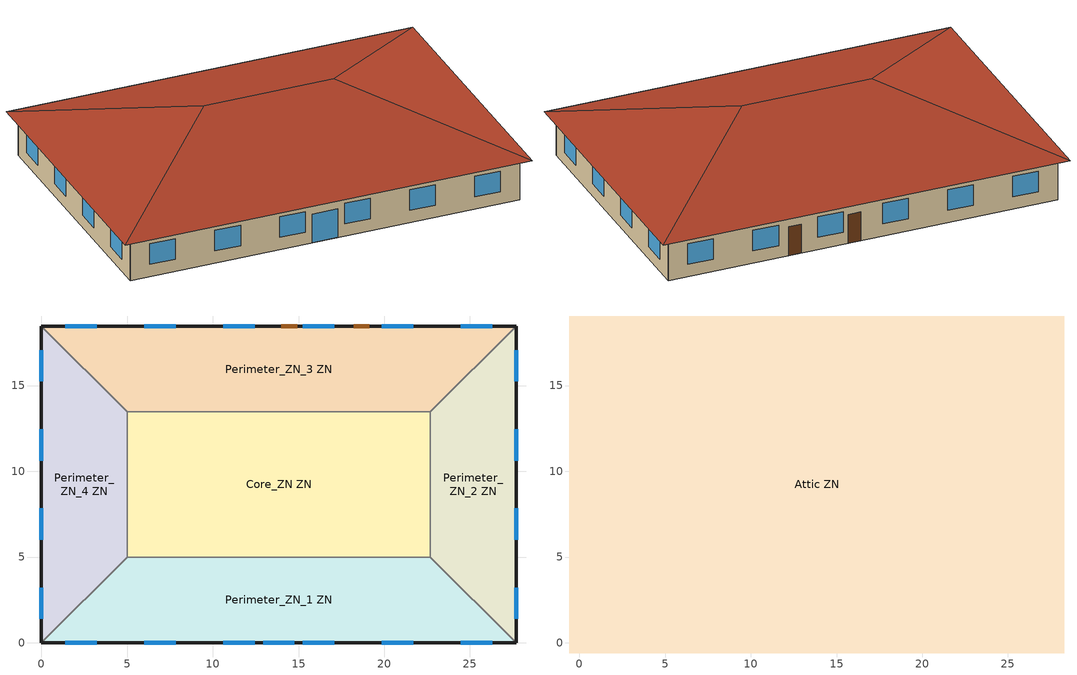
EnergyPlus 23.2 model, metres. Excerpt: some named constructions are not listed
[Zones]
Core_ZN ZN
 floor ground (Foundation F 126 Perim 0 Area 14966): 22.69,13.46 22.69,5 5,5 5,13.46 z0
 wall to Perimeter_ZN_2 ZN (Typical Interior Wall): 22.69,5 22.69,13.46 z0:3.05
 wall to Perimeter_ZN_3 ZN (Typical Interior Wall): 22.69,13.46 5,13.46 z0:3.05
 wall to Perimeter_ZN_1 ZN (Typical Interior Wall): 5,5 22.69,5 z0:3.05
 wall to Perimeter_ZN_4 ZN (Typical Interior Wall): 5,13.46 5,5 z0:3.05
Perimeter_ZN_1 ZN
 floor ground (Foundation F 126 Perim 2769 Area 11345): 22.69,5 27.69,0 0,0 5,5 z0
 wall outside (Typical Insulated Wood Framed Exterior Wall R-11.24): 0,0 27.69,0 z0:3.05
 wall to Perimeter_ZN_2 ZN (Typical Interior Wall): 27.69,0 22.69,5 z0:3.05
 wall to Perimeter_ZN_4 ZN (Typical Interior Wall): 5,5 0,0 z0:3.05
 window (U 0.5 SHGC 0.23 Simple Glazing Window U-0.5 SHGC 0.23 2): 12.93,0 14.76,0 z0:2.13
 window (U 0.5 SHGC 0.23 Simple Glazing Window U-0.5 SHGC 0.23): 1.39,0 3.22,0 / 6.01,0 7.84,0 / 10.62,0 12.45,0 / 15.24,0 17.07,0 / 19.85,0 21.68,0 / 24.47,0 26.3,0 z0.9:2.42
Perimeter_ZN_2 ZN
 floor ground (Foundation F 126 Perim 1846 Area 673): 27.69,18.46 27.69,0 22.69,5 22.69,13.46 z0
 wall outside (Typical Insulated Wood Framed Exterior Wall R-11.24): 27.69,0 27.69,18.46 z0:3.05
 wall to Perimeter_ZN_3 ZN (Typical Interior Wall): 27.69,18.46 22.69,13.46 z0:3.05
 window (U 0.5 SHGC 0.23 Simple Glazing Window U-0.5 SHGC 0.23): 27.69,1.39 27.69,3.22 / 27.69,6.01 27.69,7.84 / 27.69,10.62 27.69,12.45 / 27.69,15.24 27.69,17.07 z0.9:2.42
Perimeter_ZN_3 ZN
 floor ground (Foundation F 126 Perim 2769 Area 11345): 27.69,18.46 22.69,13.46 5,13.46 0,18.46 z0
 wall outside (Typical Insulated Wood Framed Exterior Wall R-11.24): 27.69,18.46 0,18.46 z0:3.05
 wall to Perimeter_ZN_4 ZN (Typical Interior Wall): 0,18.46 5,13.46 z0:3.05
 window (U 0.5 SHGC 0.23 Simple Glazing Window U-0.5 SHGC 0.23): 26.3,18.46 24.47,18.46 / 21.68,18.46 19.85,18.46 / 17.07,18.46 15.24,18.46 / 12.45,18.46 10.62,18.46 / 7.84,18.46 6.01,18.46 / 3.22,18.46 1.39,18.46 z0.9:2.42
 door (Typical Insulated Metal Door R-2.7): 14.91,18.46 14,18.46 / 19.13,18.46 18.22,18.46 z0:2.13
Perimeter_ZN_4 ZN
 floor ground (Foundation F 126 Perim 1846 Area 673): 0,18.46 5,13.46 5,5 0,0 z0
 wall outside (Typical Insulated Wood Framed Exterior Wall R-11.24): 0,18.46 0,0 z0:3.05
 window (U 0.5 SHGC 0.23 Simple Glazing Window U-0.5 SHGC 0.23): 0,17.07 0,15.24 / 0,12.45 0,10.62 / 0,7.84 0,6.01 / 0,3.22 0,1.39 z0.9:2.42
Attic ZN
 floor outside (Typical Attic Soffit): 28.29,19.06 28.29,-0.6 27.69,0 27.69,18.46 z3.05; 28.29,19.06 27.69,18.46 0,18.46 -0.6,19.06 z3.05; 27.69,0 28.29,-0.6 -0.6,-0.6 0,0 z3.05; -0.6,19.06 0,18.46 0,0 -0.6,-0.6 z3.05
 floor to Core_ZN ZN (Typical Wood Joist Attic Floor R-37.04 1): 22.69,13.46 22.69,5 5,5 5,13.46 z3.05
 floor to Perimeter_ZN_2 ZN (Typical Wood Joist Attic Floor R-37.04 1): 27.69,18.46 27.69,0 22.69,5 22.69,13.46 z3.05
 floor to Perimeter_ZN_3 ZN (Typical Wood Joist Attic Floor R-37.04 1): 27.69,18.46 22.69,13.46 5,13.46 0,18.46 z3.05
 floor to Perimeter_ZN_1 ZN (Typical Wood Joist Attic Floor R-37.04 1): 22.69,5 27.69,0 0,0 5,5 z3.05
 floor to Perimeter_ZN_4 ZN (Typical Wood Joist Attic Floor R-37.04 1): 0,18.46 5,13.46 5,5 0,0 z3.05
 roof outside (Typical Uninsulated Wood Joist Attic Roof): 18.46,9.23,6.33 28.29,-0.6,3.05 28.29,19.06,3.05; 18.46,9.23,6.33 28.29,19.06,3.05 -0.6,19.06,3.05 9.23,9.23,6.33; 9.23,9.23,6.33 -0.6,-0.6,3.05 28.29,-0.6,3.05 18.46,9.23,6.33; 9.23,9.23,6.33 -0.6,19.06,3.05 -0.6,-0.6,3.05
[Construction]
Typical Wood Joist Attic Floor R-37.04 1 Reversed: Typical Insulation R-35.4 1, 5/8 in. Gypsum Board
[ENERGYMANAGEMENTSYSTEM:PROGRAM]
CountHours_Perimeter_ZN_1_ZN: if (ComfStand == 1) || (ComfStand == 10); if (RMOT >= AHSTall) && (RMOT <= ACSTaul); if (Perimeter_ZN_1_ZN_OpT <= ACSTnoTol); if (Perimeter_ZN_1_ZN_OpT >= AHSTnoTol); set ComfHours_Perimeter_ZN_1_ZN = 1*ZoneTimeStep; set DiscomfAppHotHours_Perimeter_ZN_1_ZN = 0; set DiscomfAppColdHours_Perimeter_ZN_1_ZN = 0; set DiscomfNonAppHotHours_Perimeter_ZN_1_ZN = 0; set DiscomfNonAppColdHours_Perimeter_ZN_1_ZN = 0; endif; elseif (Perimeter_ZN_1_ZN_OpT > ACSTnoTol); set ComfHours_Perimeter_ZN_1_ZN = 0; set DiscomfAppHotHours_Perimeter_ZN_1_ZN = 1*ZoneTimeStep; set DiscomfAppColdHours_Perimeter_ZN_1_ZN = 0; set DiscomfNonAppHotHours_Perimeter_ZN_1_ZN = 0; set DiscomfNonAppColdHours_Perimeter_ZN_1_ZN = 0; elseif (Perimeter_ZN_1_ZN_OpT < AHSTnoTol); set ComfHours_Perimeter_ZN_1_ZN = 0; set DiscomfAppHotHours_Perimeter_ZN_1_ZN = 0; set DiscomfAppColdHours_Perimeter_ZN_1_ZN = 1*ZoneTimeStep; set DiscomfNonAppHotHours_Perimeter_ZN_1_ZN = 0; set DiscomfNonAppColdHours_Perimeter_ZN_1_ZN = 0; endif; elseif (RMOT > ACSTaul); set ComfHours_Perimeter_ZN_1_ZN = 0; set DiscomfAppHotHours_Perimeter_ZN_1_ZN = 0; set DiscomfAppColdHours_Perimeter_ZN_1_ZN = 0; set DiscomfNonAppHotHours_Perimeter_ZN_1_ZN = 1*ZoneTimeStep; set DiscomfNonAppColdHours_Perimeter_ZN_1_ZN = 0; elseif (RMOT < AHSTall); set ComfHours_Perimeter_ZN_1_ZN = 0; set DiscomfAppHotHours_Perimeter_ZN_1_ZN = 0; set DiscomfAppColdHours_Perimeter_ZN_1_ZN = 0; set DiscomfNonAppHotHours_Perimeter_ZN_1_ZN = 0; set DiscomfNonAppColdHours_Perimeter_ZN_1_ZN = 1*ZoneTimeStep; endif; else; if (PMOT >= AHSTall) && (PMOT <= ACSTaul); if (Perimeter_ZN_1_ZN_OpT <= ACSTnoTol); if (Perimeter_ZN_1_ZN_OpT >= AHSTnoTol); set ComfHours_Perimeter_ZN_1_ZN = 1*ZoneTimeStep; set DiscomfAppHotHours_Perimeter_ZN_1_ZN = 0; set DiscomfAppColdHours_Perimeter_ZN_1_ZN = 0; set DiscomfNonAppHotHours_Perimeter_ZN_1_ZN = 0; set DiscomfNonAppColdHours_Perimeter_ZN_1_ZN = 0; endif; elseif (Perimeter_ZN_1_ZN_OpT > ACSTnoTol); set ComfHours_Perimeter_ZN_1_ZN = 0; set DiscomfAppHotHours_Perimeter_ZN_1_ZN = 1*ZoneTimeStep; set DiscomfAppColdHours_Perimeter_ZN_1_ZN = 0; set DiscomfNonAppHotHours_Perimeter_ZN_1_ZN = 0; set DiscomfNonAppColdHours_Perimeter_ZN_1_ZN = 0; elseif (Perimeter_ZN_1_ZN_OpT < AHSTnoTol); set ComfHours_Perimeter_ZN_1_ZN = 0; set DiscomfAppHotHours_Perimeter_ZN_1_ZN = 0; set DiscomfAppColdHours_Perimeter_ZN_1_ZN = 1*ZoneTimeStep; set DiscomfNonAppHotHours_Perimeter_ZN_1_ZN = 0; set DiscomfNonAppColdHours_Perimeter_ZN_1_ZN = 0; endif; elseif (PMOT > ACSTaul); set ComfHours_Perimeter_ZN_1_ZN = 0; set DiscomfAppHotHours_Perimeter_ZN_1_ZN = 0; set DiscomfAppColdHours_Perimeter_ZN_1_ZN = 0; set DiscomfNonAppHotHours_Perimeter_ZN_1_ZN = 1*ZoneTimeStep; set DiscomfNonAppColdHours_Perimeter_ZN_1_ZN = 0; elseif (PMOT < AHSTall); set ComfHours_Perimeter_ZN_1_ZN = 0; set DiscomfAppHotHours_Perimeter_ZN_1_ZN = 0; set DiscomfAppColdHours_Perimeter_ZN_1_ZN = 0; set DiscomfNonAppHotHours_Perimeter_ZN_1_ZN = 0; set DiscomfNonAppColdHours_Perimeter_ZN_1_ZN = 1*ZoneTimeStep; endif; endif
CountHours_Perimeter_ZN_2_ZN: if (ComfStand == 1) || (ComfStand == 10); if (RMOT >= AHSTall) && (RMOT <= ACSTaul); if (Perimeter_ZN_2_ZN_OpT <= ACSTnoTol); if (Perimeter_ZN_2_ZN_OpT >= AHSTnoTol); set ComfHours_Perimeter_ZN_2_ZN = 1*ZoneTimeStep; set DiscomfAppHotHours_Perimeter_ZN_2_ZN = 0; set DiscomfAppColdHours_Perimeter_ZN_2_ZN = 0; set DiscomfNonAppHotHours_Perimeter_ZN_2_ZN = 0; set DiscomfNonAppColdHours_Perimeter_ZN_2_ZN = 0; endif; elseif (Perimeter_ZN_2_ZN_OpT > ACSTnoTol); set ComfHours_Perimeter_ZN_2_ZN = 0; set DiscomfAppHotHours_Perimeter_ZN_2_ZN = 1*ZoneTimeStep; set DiscomfAppColdHours_Perimeter_ZN_2_ZN = 0; set DiscomfNonAppHotHours_Perimeter_ZN_2_ZN = 0; set DiscomfNonAppColdHours_Perimeter_ZN_2_ZN = 0; elseif (Perimeter_ZN_2_ZN_OpT < AHSTnoTol); set ComfHours_Perimeter_ZN_2_ZN = 0; set DiscomfAppHotHours_Perimeter_ZN_2_ZN = 0; set DiscomfAppColdHours_Perimeter_ZN_2_ZN = 1*ZoneTimeStep; set DiscomfNonAppHotHours_Perimeter_ZN_2_ZN = 0; set DiscomfNonAppColdHours_Perimeter_ZN_2_ZN = 0; endif; elseif (RMOT > ACSTaul); set ComfHours_Perimeter_ZN_2_ZN = 0; set DiscomfAppHotHours_Perimeter_ZN_2_ZN = 0; set DiscomfAppColdHours_Perimeter_ZN_2_ZN = 0; set DiscomfNonAppHotHours_Perimeter_ZN_2_ZN = 1*ZoneTimeStep; set DiscomfNonAppColdHours_Perimeter_ZN_2_ZN = 0; elseif (RMOT < AHSTall); set ComfHours_Perimeter_ZN_2_ZN = 0; set DiscomfAppHotHours_Perimeter_ZN_2_ZN = 0; set DiscomfAppColdHours_Perimeter_ZN_2_ZN = 0; set DiscomfNonAppHotHours_Perimeter_ZN_2_ZN = 0; set DiscomfNonAppColdHours_Perimeter_ZN_2_ZN = 1*ZoneTimeStep; endif; else; if (PMOT >= AHSTall) && (PMOT <= ACSTaul); if (Perimeter_ZN_2_ZN_OpT <= ACSTnoTol); if (Perimeter_ZN_2_ZN_OpT >= AHSTnoTol); set ComfHours_Perimeter_ZN_2_ZN = 1*ZoneTimeStep; set DiscomfAppHotHours_Perimeter_ZN_2_ZN = 0; set DiscomfAppColdHours_Perimeter_ZN_2_ZN = 0; set DiscomfNonAppHotHours_Perimeter_ZN_2_ZN = 0; set DiscomfNonAppColdHours_Perimeter_ZN_2_ZN = 0; endif; elseif (Perimeter_ZN_2_ZN_OpT > ACSTnoTol); set ComfHours_Perimeter_ZN_2_ZN = 0; set DiscomfAppHotHours_Perimeter_ZN_2_ZN = 1*ZoneTimeStep; set DiscomfAppColdHours_Perimeter_ZN_2_ZN = 0; set DiscomfNonAppHotHours_Perimeter_ZN_2_ZN = 0; set DiscomfNonAppColdHours_Perimeter_ZN_2_ZN = 0; elseif (Perimeter_ZN_2_ZN_OpT < AHSTnoTol); set ComfHours_Perimeter_ZN_2_ZN = 0; set DiscomfAppHotHours_Perimeter_ZN_2_ZN = 0; set DiscomfAppColdHours_Perimeter_ZN_2_ZN = 1*ZoneTimeStep; set DiscomfNonAppHotHours_Perimeter_ZN_2_ZN = 0; set DiscomfNonAppColdHours_Perimeter_ZN_2_ZN = 0; endif; elseif (PMOT > ACSTaul); set ComfHours_Perimeter_ZN_2_ZN = 0; set DiscomfAppHotHours_Perimeter_ZN_2_ZN = 0; set DiscomfAppColdHours_Perimeter_ZN_2_ZN = 0; set DiscomfNonAppHotHours_Perimeter_ZN_2_ZN = 1*ZoneTimeStep; set DiscomfNonAppColdHours_Perimeter_ZN_2_ZN = 0; elseif (PMOT < AHSTall); set ComfHours_Perimeter_ZN_2_ZN = 0; set DiscomfAppHotHours_Perimeter_ZN_2_ZN = 0; set DiscomfAppColdHours_Perimeter_ZN_2_ZN = 0; set DiscomfNonAppHotHours_Perimeter_ZN_2_ZN = 0; set DiscomfNonAppColdHours_Perimeter_ZN_2_ZN = 1*ZoneTimeStep; endif; endif
CountHours_Perimeter_ZN_3_ZN: if (ComfStand == 1) || (ComfStand == 10); if (RMOT >= AHSTall) && (RMOT <= ACSTaul); if (Perimeter_ZN_3_ZN_OpT <= ACSTnoTol); if (Perimeter_ZN_3_ZN_OpT >= AHSTnoTol); set ComfHours_Perimeter_ZN_3_ZN = 1*ZoneTimeStep; set DiscomfAppHotHours_Perimeter_ZN_3_ZN = 0; set DiscomfAppColdHours_Perimeter_ZN_3_ZN = 0; set DiscomfNonAppHotHours_Perimeter_ZN_3_ZN = 0; set DiscomfNonAppColdHours_Perimeter_ZN_3_ZN = 0; endif; elseif (Perimeter_ZN_3_ZN_OpT > ACSTnoTol); set ComfHours_Perimeter_ZN_3_ZN = 0; set DiscomfAppHotHours_Perimeter_ZN_3_ZN = 1*ZoneTimeStep; set DiscomfAppColdHours_Perimeter_ZN_3_ZN = 0; set DiscomfNonAppHotHours_Perimeter_ZN_3_ZN = 0; set DiscomfNonAppColdHours_Perimeter_ZN_3_ZN = 0; elseif (Perimeter_ZN_3_ZN_OpT < AHSTnoTol); set ComfHours_Perimeter_ZN_3_ZN = 0; set DiscomfAppHotHours_Perimeter_ZN_3_ZN = 0; set DiscomfAppColdHours_Perimeter_ZN_3_ZN = 1*ZoneTimeStep; set DiscomfNonAppHotHours_Perimeter_ZN_3_ZN = 0; set DiscomfNonAppColdHours_Perimeter_ZN_3_ZN = 0; endif; elseif (RMOT > ACSTaul); set ComfHours_Perimeter_ZN_3_ZN = 0; set DiscomfAppHotHours_Perimeter_ZN_3_ZN = 0; set DiscomfAppColdHours_Perimeter_ZN_3_ZN = 0; set DiscomfNonAppHotHours_Perimeter_ZN_3_ZN = 1*ZoneTimeStep; set DiscomfNonAppColdHours_Perimeter_ZN_3_ZN = 0; elseif (RMOT < AHSTall); set ComfHours_Perimeter_ZN_3_ZN = 0; set DiscomfAppHotHours_Perimeter_ZN_3_ZN = 0; set DiscomfAppColdHours_Perimeter_ZN_3_ZN = 0; set DiscomfNonAppHotHours_Perimeter_ZN_3_ZN = 0; set DiscomfNonAppColdHours_Perimeter_ZN_3_ZN = 1*ZoneTimeStep; endif; else; if (PMOT >= AHSTall) && (PMOT <= ACSTaul); if (Perimeter_ZN_3_ZN_OpT <= ACSTnoTol); if (Perimeter_ZN_3_ZN_OpT >= AHSTnoTol); set ComfHours_Perimeter_ZN_3_ZN = 1*ZoneTimeStep; set DiscomfAppHotHours_Perimeter_ZN_3_ZN = 0; set DiscomfAppColdHours_Perimeter_ZN_3_ZN = 0; set DiscomfNonAppHotHours_Perimeter_ZN_3_ZN = 0; set DiscomfNonAppColdHours_Perimeter_ZN_3_ZN = 0; endif; elseif (Perimeter_ZN_3_ZN_OpT > ACSTnoTol); set ComfHours_Perimeter_ZN_3_ZN = 0; set DiscomfAppHotHours_Perimeter_ZN_3_ZN = 1*ZoneTimeStep; set DiscomfAppColdHours_Perimeter_ZN_3_ZN = 0; set DiscomfNonAppHotHours_Perimeter_ZN_3_ZN = 0; set DiscomfNonAppColdHours_Perimeter_ZN_3_ZN = 0; elseif (Perimeter_ZN_3_ZN_OpT < AHSTnoTol); set ComfHours_Perimeter_ZN_3_ZN = 0; set DiscomfAppHotHours_Perimeter_ZN_3_ZN = 0; set DiscomfAppColdHours_Perimeter_ZN_3_ZN = 1*ZoneTimeStep; set DiscomfNonAppHotHours_Perimeter_ZN_3_ZN = 0; set DiscomfNonAppColdHours_Perimeter_ZN_3_ZN = 0; endif; elseif (PMOT > ACSTaul); set ComfHours_Perimeter_ZN_3_ZN = 0; set DiscomfAppHotHours_Perimeter_ZN_3_ZN = 0; set DiscomfAppColdHours_Perimeter_ZN_3_ZN = 0; set DiscomfNonAppHotHours_Perimeter_ZN_3_ZN = 1*ZoneTimeStep; set DiscomfNonAppColdHours_Perimeter_ZN_3_ZN = 0; elseif (PMOT < AHSTall); set ComfHours_Perimeter_ZN_3_ZN = 0; set DiscomfAppHotHours_Perimeter_ZN_3_ZN = 0; set DiscomfAppColdHours_Perimeter_ZN_3_ZN = 0; set DiscomfNonAppHotHours_Perimeter_ZN_3_ZN = 0; set DiscomfNonAppColdHours_Perimeter_ZN_3_ZN = 1*ZoneTimeStep; endif; endif
CountHours_Perimeter_ZN_4_ZN: if (ComfStand == 1) || (ComfStand == 10); if (RMOT >= AHSTall) && (RMOT <= ACSTaul); if (Perimeter_ZN_4_ZN_OpT <= ACSTnoTol); if (Perimeter_ZN_4_ZN_OpT >= AHSTnoTol); set ComfHours_Perimeter_ZN_4_ZN = 1*ZoneTimeStep; set DiscomfAppHotHours_Perimeter_ZN_4_ZN = 0; set DiscomfAppColdHours_Perimeter_ZN_4_ZN = 0; set DiscomfNonAppHotHours_Perimeter_ZN_4_ZN = 0; set DiscomfNonAppColdHours_Perimeter_ZN_4_ZN = 0; endif; elseif (Perimeter_ZN_4_ZN_OpT > ACSTnoTol); set ComfHours_Perimeter_ZN_4_ZN = 0; set DiscomfAppHotHours_Perimeter_ZN_4_ZN = 1*ZoneTimeStep; set DiscomfAppColdHours_Perimeter_ZN_4_ZN = 0; set DiscomfNonAppHotHours_Perimeter_ZN_4_ZN = 0; set DiscomfNonAppColdHours_Perimeter_ZN_4_ZN = 0; elseif (Perimeter_ZN_4_ZN_OpT < AHSTnoTol); set ComfHours_Perimeter_ZN_4_ZN = 0; set DiscomfAppHotHours_Perimeter_ZN_4_ZN = 0; set DiscomfAppColdHours_Perimeter_ZN_4_ZN = 1*ZoneTimeStep; set DiscomfNonAppHotHours_Perimeter_ZN_4_ZN = 0; set DiscomfNonAppColdHours_Perimeter_ZN_4_ZN = 0; endif; elseif (RMOT > ACSTaul); set ComfHours_Perimeter_ZN_4_ZN = 0; set DiscomfAppHotHours_Perimeter_ZN_4_ZN = 0; set DiscomfAppColdHours_Perimeter_ZN_4_ZN = 0; set DiscomfNonAppHotHours_Perimeter_ZN_4_ZN = 1*ZoneTimeStep; set DiscomfNonAppColdHours_Perimeter_ZN_4_ZN = 0; elseif (RMOT < AHSTall); set ComfHours_Perimeter_ZN_4_ZN = 0; set DiscomfAppHotHours_Perimeter_ZN_4_ZN = 0; set DiscomfAppColdHours_Perimeter_ZN_4_ZN = 0; set DiscomfNonAppHotHours_Perimeter_ZN_4_ZN = 0; set DiscomfNonAppColdHours_Perimeter_ZN_4_ZN = 1*ZoneTimeStep; endif; else; if (PMOT >= AHSTall) && (PMOT <= ACSTaul); if (Perimeter_ZN_4_ZN_OpT <= ACSTnoTol); if (Perimeter_ZN_4_ZN_OpT >= AHSTnoTol); set ComfHours_Perimeter_ZN_4_ZN = 1*ZoneTimeStep; set DiscomfAppHotHours_Perimeter_ZN_4_ZN = 0; set DiscomfAppColdHours_Perimeter_ZN_4_ZN = 0; set DiscomfNonAppHotHours_Perimeter_ZN_4_ZN = 0; set DiscomfNonAppColdHours_Perimeter_ZN_4_ZN = 0; endif; elseif (Perimeter_ZN_4_ZN_OpT > ACSTnoTol); set ComfHours_Perimeter_ZN_4_ZN = 0; set DiscomfAppHotHours_Perimeter_ZN_4_ZN = 1*ZoneTimeStep; set DiscomfAppColdHours_Perimeter_ZN_4_ZN = 0; set DiscomfNonAppHotHours_Perimeter_ZN_4_ZN = 0; set DiscomfNonAppColdHours_Perimeter_ZN_4_ZN = 0; elseif (Perimeter_ZN_4_ZN_OpT < AHSTnoTol); set ComfHours_Perimeter_ZN_4_ZN = 0; set DiscomfAppHotHours_Perimeter_ZN_4_ZN = 0; set DiscomfAppColdHours_Perimeter_ZN_4_ZN = 1*ZoneTimeStep; set DiscomfNonAppHotHours_Perimeter_ZN_4_ZN = 0; set DiscomfNonAppColdHours_Perimeter_ZN_4_ZN = 0; endif; elseif (PMOT > ACSTaul); set ComfHours_Perimeter_ZN_4_ZN = 0; set DiscomfAppHotHours_Perimeter_ZN_4_ZN = 0; set DiscomfAppColdHours_Perimeter_ZN_4_ZN = 0; set DiscomfNonAppHotHours_Perimeter_ZN_4_ZN = 1*ZoneTimeStep; set DiscomfNonAppColdHours_Perimeter_ZN_4_ZN = 0; elseif (PMOT < AHSTall); set ComfHours_Perimeter_ZN_4_ZN = 0; set DiscomfAppHotHours_Perimeter_ZN_4_ZN = 0; set DiscomfAppColdHours_Perimeter_ZN_4_ZN = 0; set DiscomfNonAppHotHours_Perimeter_ZN_4_ZN = 0; set DiscomfNonAppColdHours_Perimeter_ZN_4_ZN = 1*ZoneTimeStep; endif; endif
SetAppLimits: if ComfStand == 99; set ACSTaul = 0; set ACSTall = 0; set AHSTaul = 0; set AHSTall = 0; elseif ComfStand == 1; set ACSTaul = 30; set ACSTall = 10; set AHSTaul = 30; set AHSTall = 10; elseif ComfStand == 2 || ComfStand == 12; set ACSTaul = 33.5; set ACSTall = 10; set AHSTaul = 33.5; set AHSTall = 10; elseif ComfStand == 3; set ACSTaul = 30; set ACSTall = 5; set AHSTaul = 30; set AHSTall = 5; elseif (ComfStand == 4) || (ComfStand == 5); if CAT == 1; set ACSTaul = 28; set ACSTall = 18; set AHSTaul = 28; set AHSTall = 18; elseif CAT == 2; set ACSTaul = 30; set ACSTall = 18; set AHSTaul = 28; set AHSTall = 16; else; set ACSTaul = 50; set ACSTall = 50; set AHSTaul = 50; set AHSTall = 50; endif; elseif ComfStand == 6; set ACSTaul = 30; set ACSTall = -7; set AHSTaul = 30; set AHSTall = -7; elseif ComfStand == 7; set ACSTaul = 31; set ACSTall = 12.5; set AHSTaul = 31; set AHSTall = 12.5; elseif ComfStand == 8; set ACSTaul = 38.5; set ACSTall = 13; set AHSTaul = 38.5; set AHSTall = 13; elseif ComfStand == 9 || ComfStand == 10 || ComfStand == 11; set ACSTaul = 33; set ACSTall = 5.5; set AHSTaul = 33; set AHSTall = 5.5; elseif ComfStand == 13; set ACSTaul = 25; set ACSTall = 10; set AHSTaul = 25; set AHSTall = 10; elseif ComfStand == 14; set ACSTaul = 27; set ACSTall = 8; set AHSTaul = 27; set AHSTall = 8; elseif ComfStand == 15; set ACSTaul = 24.8; set ACSTall = 16.9; set AHSTaul = 24.8; set AHSTall = 16.9; elseif ComfStand == 16; set ACSTaul = 25.7; set ACSTall = 16.4; set AHSTaul = 25.7; set AHSTall = 16.4; elseif ComfStand == 17; if (DayOfYear <= 121) || (DayOfYear > 295); set ACSTaul = 25.25; set ACSTall = 11.25; set AHSTaul = 25.25; set AHSTall = 11.25; else; set ACSTaul = 45; set ACSTall = 23; set AHSTaul = 45; set AHSTall = 23; endif; elseif ComfStand == 18; if (DayOfYear <= 121) || (DayOfYear > 295); set ACSTaul = 27.5; set ACSTall = 15.5; set AHSTaul = 27.5; set AHSTall = 15.5; else; set ACSTaul = 34; set ACSTall = 23; set AHSTaul = 34; set AHSTall = 23; endif; elseif ComfStand == 19; if (DayOfYear <= 121) || (DayOfYear > 295); set ACSTaul = 25.25; set ACSTall = 5; set AHSTaul = 25.25; set AHSTall = 5; else; set ACSTaul = 25.25; set ACSTall = 11.75; set AHSTaul = 25.25; set AHSTall = 11.75; endif; elseif ComfStand == 20; if (DayOfYear <= 121) || (DayOfYear > 295); set ACSTaul = 29.75; set ACSTall = 13; set AHSTaul = 29.75; set AHSTall = 13; else; set ACSTaul = 45; set ACSTall = 23; set AHSTaul = 45; set AHSTall = 23; endif; elseif ComfStand == 21; set ACSTaul = 20; set ACSTall = 6.5; set AHSTaul = 20; set AHSTall = 6.5; else; set ACSTaul = 50; set ACSTall = 50; set AHSTaul = 50; set AHSTall = 50; endif
ApplyCAT: set CATcoolOffset = 0; set CATheatOffset = 0; if ComfStand == 99; set ACSToffset = 0 + 0; set AHSToffset = 0 + 0; elseif (ComfStand == 1 ); if (CAT == 1); set ACSToffset = 2+CATcoolOffset; set AHSToffset = -3+CATheatOffset; elseif (CAT == 2); set ACSToffset = 3+CATcoolOffset; set AHSToffset = -4+CATheatOffset; elseif (CAT == 3); set ACSToffset = 4+CATcoolOffset; set AHSToffset = -5+CATheatOffset; endif; elseif ComfStand == 2 || ComfStand == 3 || ComfStand == 11; if (CAT == 90); set ACSToffset = 2.5+CATcoolOffset; set AHSToffset = -2.5+CATheatOffset; elseif (CAT == 80); set ACSToffset = 3.5+CATcoolOffset; set AHSToffset = -3.5+CATheatOffset; endif; elseif (ComfStand == 4 ) || (ComfStand == 5) || (ComfStand == 6); set ACSToffset = 0+CATcoolOffset; set AHSToffset = 0+CATheatOffset; elseif (ComfStand == 7); if (CAT == 90); set ACSToffset = 2.4+CATcoolOffset; set AHSToffset = -2.4+CATheatOffset; elseif (CAT == 85); set ACSToffset = 3.3+CATcoolOffset; set AHSToffset = -3.3+CATheatOffset; elseif (CAT == 80); set ACSToffset = 4.1+CATcoolOffset; set AHSToffset = -4.1+CATheatOffset; endif; elseif (ComfStand == 8); if (CAT == 90); set ACSToffset = 3.5+CATcoolOffset; set AHSToffset = -3.5+CATheatOffset; elseif (CAT == 85); set ACSToffset = 4.8+CATcoolOffset; set AHSToffset = -4.8+CATheatOffset; elseif (CAT == 80); set ACSToffset = 5.9+CATcoolOffset; set AHSToffset = -5.9+CATheatOffset; endif; elseif ComfStand == 9 || ComfStand == 10; if (CAT == 90); set ACSToffset = 2.15+CATcoolOffset; set AHSToffset = -2.15+CATheatOffset; elseif (CAT == 80); set ACSToffset = 3.6+CATcoolOffset; set AHSToffset = -3.6+CATheatOffset; endif; elseif ComfStand == 12; if (CAT == 90); set ACSToffset = 1.7+CATcoolOffset; set AHSToffset = -1.7+CATheatOffset; elseif (CAT == 80); set ACSToffset = 2.89+CATcoolOffset; set AHSToffset = -2.89+CATheatOffset; endif; elseif ComfStand == 13; if (CAT == 90); set ACSToffset = 3.45+CATcoolOffset; set AHSToffset = -3.45+CATheatOffset; elseif (CAT == 80); set ACSToffset = 4.55+CATcoolOffset; set AHSToffset = -4.55+CATheatOffset; endif; elseif ComfStand == 14; if (CAT == 90); set ACSToffset = 3.5+CATcoolOffset; set AHSToffset = -3.5+CATheatOffset; elseif (CAT == 80); set ACSToffset = 4.5+CATcoolOffset; set AHSToffset = -4.5+CATheatOffset; endif; elseif ComfStand == 15; if (CAT == 90); set ACSToffset = 2.8+CATcoolOffset; set AHSToffset = -2.8+CATheatOffset; elseif (CAT == 80); set ACSToffset = 3.8+CATcoolOffset; set AHSToffset = -3.8+CATheatOffset; endif; elseif ComfStand == 16; if (CAT == 90); set ACSToffset = 1.1+CATcoolOffset; set AHSToffset = -1.1+CATheatOffset; elseif (CAT == 80); set ACSToffset = 2.1+CATcoolOffset; set AHSToffset = -2.1+CATheatOffset; endif; elseif (ComfStand == 17) || (ComfStand == 18); if CAT == 90; if (DayOfYear <= 121) || (DayOfYear > 295); set ACSToffset = 2+CATcoolOffset; set AHSToffset = -2+CATheatOffset; else; set ACSToffset = 2+CATcoolOffset; set AHSToffset = -2+CATheatOffset; endif; elseif CAT == 80; if (DayOfYear <= 121) || (DayOfYear > 295); set ACSToffset = 3+CATcoolOffset; set AHSToffset = -3+CATheatOffset; else; set ACSToffset = 3+CATcoolOffset; set AHSToffset = -3+CATheatOffset; endif; endif; elseif ComfStand == 19; if CAT == 90; if (DayOfYear <= 121) || (DayOfYear > 295); set ACSToffset = 2+CATcoolOffset; set AHSToffset = -2+CATheatOffset; else; set ACSToffset = 1+CATcoolOffset; set AHSToffset = -1+CATheatOffset; endif; elseif CAT == 80; if (DayOfYear <= 121) || (DayOfYear > 295); set ACSToffset = 3+CATcoolOffset; set AHSToffset = -3+CATheatOffset; else; set ACSToffset = 2+CATcoolOffset; set AHSToffset = -2+CATheatOffset; endif; endif; elseif ComfStand == 20; if CAT == 90; if (DayOfYear <= 121) || (DayOfYear > 295); set ACSToffset = 2+CATcoolOffset; set AHSToffset = -2+CATheatOffset; else; set ACSToffset = 5+CATcoolOffset; set AHSToffset = -5+CATheatOffset; endif; elseif CAT == 80; if (DayOfYear <= 121) || (DayOfYear > 295); set ACSToffset = 3+CATcoolOffset; set AHSToffset = -3+CATheatOffset; else; set ACSToffset = 6+CATcoolOffset; set AHSToffset = -6+CATheatOffset; endif; endif; elseif ComfStand == 21; if (CAT == 90); set ACSToffset = 2.5+CATcoolOffset; set AHSToffset = -2.5+CATheatOffset; elseif (CAT == 80); set ACSToffset = 4+CATcoolOffset; set AHSToffset = -4+CATheatOffset; endif; endif
CountHoursNoApp_Core_ZN_ZN: if (Core_ZN_ZN_OpT <= ACSTnoTol); if (Core_ZN_ZN_OpT >= AHSTnoTol); set ComfHoursNoApp_Core_ZN_ZN = 1*ZoneTimeStep; if Occ_count_Core_ZN_ZN; set OccComfHoursNoApp_Core_ZN_ZN = 1*ZoneTimeStep; else; set OccComfHoursNoApp_Core_ZN_ZN = 0; endif; else; set ComfHoursNoApp_Core_ZN_ZN = 0; endif; else; set ComfHoursNoApp_Core_ZN_ZN = 0; endif; if Occ_count_Core_ZN_ZN > 0; set OccHours_Core_ZN_ZN = 1*ZoneTimeStep; else; set OccHours_Core_ZN_ZN = 0; endif
SetGeoVarCore_ZN_ZN: set ZoneFloorArea_Core_ZN_ZN = ZFA_Core_ZN_ZN/2; set ZoneAirVolume_Core_ZN_ZN = ZAV_Core_ZN_ZN/2
CountHoursNoApp_Perimeter_ZN_1_ZN: if (Perimeter_ZN_1_ZN_OpT <= ACSTnoTol); if (Perimeter_ZN_1_ZN_OpT >= AHSTnoTol); set ComfHoursNoApp_Perimeter_ZN_1_ZN = 1*ZoneTimeStep; if Occ_count_Perimeter_ZN_1_ZN; set OccComfHoursNoApp_Perimeter_ZN_1_ZN = 1*ZoneTimeStep; else; set OccComfHoursNoApp_Perimeter_ZN_1_ZN = 0; endif; else; set ComfHoursNoApp_Perimeter_ZN_1_ZN = 0; endif; else; set ComfHoursNoApp_Perimeter_ZN_1_ZN = 0; endif; if Occ_count_Perimeter_ZN_1_ZN > 0; set OccHours_Perimeter_ZN_1_ZN = 1*ZoneTimeStep; else; set OccHours_Perimeter_ZN_1_ZN = 0; endif
SetGeoVarPerimeter_ZN_1_ZN: set ZoneFloorArea_Perimeter_ZN_1_ZN = ZFA_Perimeter_ZN_1_ZN/2; set ZoneAirVolume_Perimeter_ZN_1_ZN = ZAV_Perimeter_ZN_1_ZN/2
CountHoursNoApp_Perimeter_ZN_2_ZN: if (Perimeter_ZN_2_ZN_OpT <= ACSTnoTol); if (Perimeter_ZN_2_ZN_OpT >= AHSTnoTol); set ComfHoursNoApp_Perimeter_ZN_2_ZN = 1*ZoneTimeStep; if Occ_count_Perimeter_ZN_2_ZN; set OccComfHoursNoApp_Perimeter_ZN_2_ZN = 1*ZoneTimeStep; else; set OccComfHoursNoApp_Perimeter_ZN_2_ZN = 0; endif; else; set ComfHoursNoApp_Perimeter_ZN_2_ZN = 0; endif; else; set ComfHoursNoApp_Perimeter_ZN_2_ZN = 0; endif; if Occ_count_Perimeter_ZN_2_ZN > 0; set OccHours_Perimeter_ZN_2_ZN = 1*ZoneTimeStep; else; set OccHours_Perimeter_ZN_2_ZN = 0; endif
SetGeoVarPerimeter_ZN_2_ZN: set ZoneFloorArea_Perimeter_ZN_2_ZN = ZFA_Perimeter_ZN_2_ZN/2; set ZoneAirVolume_Perimeter_ZN_2_ZN = ZAV_Perimeter_ZN_2_ZN/2
CountHoursNoApp_Perimeter_ZN_3_ZN: if (Perimeter_ZN_3_ZN_OpT <= ACSTnoTol); if (Perimeter_ZN_3_ZN_OpT >= AHSTnoTol); set ComfHoursNoApp_Perimeter_ZN_3_ZN = 1*ZoneTimeStep; if Occ_count_Perimeter_ZN_3_ZN; set OccComfHoursNoApp_Perimeter_ZN_3_ZN = 1*ZoneTimeStep; else; set OccComfHoursNoApp_Perimeter_ZN_3_ZN = 0; endif; else; set ComfHoursNoApp_Perimeter_ZN_3_ZN = 0; endif; else; set ComfHoursNoApp_Perimeter_ZN_3_ZN = 0; endif; if Occ_count_Perimeter_ZN_3_ZN > 0; set OccHours_Perimeter_ZN_3_ZN = 1*ZoneTimeStep; else; set OccHours_Perimeter_ZN_3_ZN = 0; endif
SetGeoVarPerimeter_ZN_3_ZN: set ZoneFloorArea_Perimeter_ZN_3_ZN = ZFA_Perimeter_ZN_3_ZN/2; set ZoneAirVolume_Perimeter_ZN_3_ZN = ZAV_Perimeter_ZN_3_ZN/2
CountHoursNoApp_Perimeter_ZN_4_ZN: if (Perimeter_ZN_4_ZN_OpT <= ACSTnoTol); if (Perimeter_ZN_4_ZN_OpT >= AHSTnoTol); set ComfHoursNoApp_Perimeter_ZN_4_ZN = 1*ZoneTimeStep; if Occ_count_Perimeter_ZN_4_ZN; set OccComfHoursNoApp_Perimeter_ZN_4_ZN = 1*ZoneTimeStep; else; set OccComfHoursNoApp_Perimeter_ZN_4_ZN = 0; endif; else; set ComfHoursNoApp_Perimeter_ZN_4_ZN = 0; endif; else; set ComfHoursNoApp_Perimeter_ZN_4_ZN = 0; endif; if Occ_count_Perimeter_ZN_4_ZN > 0; set OccHours_Perimeter_ZN_4_ZN = 1*ZoneTimeStep; else; set OccHours_Perimeter_ZN_4_ZN = 0; endif
SetGeoVarPerimeter_ZN_4_ZN: set ZoneFloorArea_Perimeter_ZN_4_ZN = ZFA_Perimeter_ZN_4_ZN/2; set ZoneAirVolume_Perimeter_ZN_4_ZN = ZAV_Perimeter_ZN_4_ZN/2
SetInputData: set ComfStand = 2; set CAT = 80; set ComfMod = 3; set HVACmode = 2; set VentCtrl = 0; set VSToffset = 0.0; set MinOToffset = 50.0; set MaxWindSpeed = 50.0; set ACSTtol = -0.1; set AHSTtol = 0.1; set CoolSeasonStart = 121; set CoolSeasonEnd = 274
SetVOFinputData: set MaxTempDiffVOF = 7.5; set MinTempDiffVOF = 0; set MultiplierVOF = 0.25
SetVST: set MinOutTemp = roundedAHST - MinOToffset; if (VentCtrl == 0) || (VentCtrl==2); if ComfStand == 0; if (CurrentTime < 7); set VST = (roundedACST+roundedAHST)/2+VSToffset; elseif (CurrentTime < 15); set VST = 22.5+VSToffset; elseif (CurrentTime < 23); set VST = (roundedACST+roundedAHST)/2+VSToffset; elseif (CurrentTime < 24); set VST = (roundedACST+roundedAHST)/2+VSToffset; endif; elseif ComfStand == 1 || ComfStand == 10; if (RMOT >= AHSTall) && (RMOT <= ACSTaul); set VST = ComfTemp+VSToffset; else; set VST = (roundedACST+roundedAHST)/2+VSToffset; endif; elseif ComfStand == 4 || ComfStand == 5 || ComfStand == 6; if (PMOT >= AHSTall) && (PMOT <= ACSTaul); set VST = (roundedACST+roundedAHST)/2+VSToffset; else; set VST = 0; endif; else; if (PMOT >= AHSTall) && (PMOT <= ACSTaul); set VST = ComfTemp+VSToffset; else; set VST = (roundedACST+roundedAHST)/2+VSToffset; endif; endif; elseif (VentCtrl == 1) || (VentCtrl==3); set VST = roundedAHST+VSToffset; endif
ApplyAST_Core_ZN_ZN: if Core_ZN_ZN_CoolCoil==0; if Core_ZN_ZN_HeatCoil==0; set NoH_NoC_reqs = 1; else; set NoH_NoC_reqs = 0; endif; else; set NoH_NoC_reqs = 0; endif; if Core_ZN_ZN_OpT<roundedACST; if Core_ZN_ZN_WindSpeed <= MaxWindSpeed; if Core_ZN_ZN_OutT>MinOutTemp; if Core_ZN_ZN_OutT < Core_ZN_ZN_OpT; set meets_base_reqs = 1; else; set meets_base_reqs = 0; endif; else; set meets_base_reqs = 0; endif; else; set meets_base_reqs = 0; endif; else; set meets_base_reqs = 0; endif; if (NoH_NoC_reqs == 1) && (meets_base_reqs == 1); if Core_ZN_ZN_OpT>VST; set Ventilates_HVACmode2_Core_ZN_ZN = 1; else; set Ventilates_HVACmode2_Core_ZN_ZN = 0; endif; else; set Ventilates_HVACmode2_Core_ZN_ZN = 0; endif; if VentCtrl == 0; if Core_ZN_ZN_OutT < Core_ZN_ZN_OpT; if Core_ZN_ZN_OutT>MinOutTemp; if Core_ZN_ZN_OpT > VST; if Core_ZN_ZN_WindSpeed <= MaxWindSpeed; set Ventilates_HVACmode1_Core_ZN_ZN = 1; else; set Ventilates_HVACmode1_Core_ZN_ZN = 0; endif; else; set Ventilates_HVACmode1_Core_ZN_ZN = 0; endif; else; set Ventilates_HVACmode1_Core_ZN_ZN = 0; endif; else; set Ventilates_HVACmode1_Core_ZN_ZN = 0; endif; elseif VentCtrl == 1; if Core_ZN_ZN_OutT<Core_ZN_ZN_OpT; if Core_ZN_ZN_OutT>MinOutTemp; if Core_ZN_ZN_OpT > ACSTnoTol; if Core_ZN_ZN_WindSpeed <= MaxWindSpeed; set Ventilates_HVACmode1_Core_ZN_ZN = 1; else; set Ventilates_HVACmode1_Core_ZN_ZN = 0; endif; else; set Ventilates_HVACmode1_Core_ZN_ZN = 0; endif; else; set Ventilates_HVACmode1_Core_ZN_ZN = 0; endif; else; set Ventilates_HVACmode1_Core_ZN_ZN = 0; endif; endif; if HVACmode == 0; if Occ_count_Core_ZN_ZN == 0; Set ACST_Act_Core_ZN_ZN = 100; Set AHST_Act_Core_ZN_ZN = -100; else; set ACST_Act_Core_ZN_ZN = roundedACST; set AHST_Act_Core_ZN_ZN = roundedAHST; endif; elseif HVACmode == 1; Set ACST_Act_Core_ZN_ZN = 100; Set AHST_Act_Core_ZN_ZN = -100; if Ventilates_HVACmode1_Core_ZN_ZN == 1 && Occ_count_Core_ZN_ZN > 0; set VentHours_Core_ZN_ZN = 1*ZoneTimeStep; else; set VentHours_Core_ZN_ZN = 0; endif; elseif HVACmode == 2; if Occ_count_Core_ZN_ZN == 0; Set ACST_Act_Core_ZN_ZN = 100; Set AHST_Act_Core_ZN_ZN = -100; set VentHours_Core_ZN_ZN = 0; else; if Ventilates_HVACmode2_Core_ZN_ZN == 1; set VentHours_Core_ZN_ZN = 1*ZoneTimeStep; elseif Ventilates_HVACmode2_Core_ZN_ZN == 0; set VentHours_Core_ZN_ZN = 0; set ACST_Act_Core_ZN_ZN = roundedACST; set AHST_Act_Core_ZN_ZN = roundedAHST; endif; endif; endif
ApplyAST_Perimeter_ZN_1_ZN: if Perimeter_ZN_1_ZN_CoolCoil==0; if Perimeter_ZN_1_ZN_HeatCoil==0; set NoH_NoC_reqs = 1; else; set NoH_NoC_reqs = 0; endif; else; set NoH_NoC_reqs = 0; endif; if Perimeter_ZN_1_ZN_OpT<roundedACST; if Perimeter_ZN_1_ZN_WindSpeed <= MaxWindSpeed; if Perimeter_ZN_1_ZN_OutT>MinOutTemp; if Perimeter_ZN_1_ZN_OutT < Perimeter_ZN_1_ZN_OpT; set meets_base_reqs = 1; else; set meets_base_reqs = 0; endif; else; set meets_base_reqs = 0; endif; else; set meets_base_reqs = 0; endif; else; set meets_base_reqs = 0; endif; if (NoH_NoC_reqs == 1) && (meets_base_reqs == 1); if Perimeter_ZN_1_ZN_OpT>VST; set Ventilates_HVACmode2_Perimeter_ZN_1_ZN = 1; else; set Ventilates_HVACmode2_Perimeter_ZN_1_ZN = 0; endif; else; set Ventilates_HVACmode2_Perimeter_ZN_1_ZN = 0; endif; if VentCtrl == 0; if Perimeter_ZN_1_ZN_OutT < Perimeter_ZN_1_ZN_OpT; if Perimeter_ZN_1_ZN_OutT>MinOutTemp; if Perimeter_ZN_1_ZN_OpT > VST; if Perimeter_ZN_1_ZN_WindSpeed <= MaxWindSpeed; set Ventilates_HVACmode1_Perimeter_ZN_1_ZN = 1; else; set Ventilates_HVACmode1_Perimeter_ZN_1_ZN = 0; endif; else; set Ventilates_HVACmode1_Perimeter_ZN_1_ZN = 0; endif; else; set Ventilates_HVACmode1_Perimeter_ZN_1_ZN = 0; endif; else; set Ventilates_HVACmode1_Perimeter_ZN_1_ZN = 0; endif; elseif VentCtrl == 1; if Perimeter_ZN_1_ZN_OutT<Perimeter_ZN_1_ZN_OpT; if Perimeter_ZN_1_ZN_OutT>MinOutTemp; if Perimeter_ZN_1_ZN_OpT > ACSTnoTol; if Perimeter_ZN_1_ZN_WindSpeed <= MaxWindSpeed; set Ventilates_HVACmode1_Perimeter_ZN_1_ZN = 1; else; set Ventilates_HVACmode1_Perimeter_ZN_1_ZN = 0; endif; else; set Ventilates_HVACmode1_Perimeter_ZN_1_ZN = 0; endif; else; set Ventilates_HVACmode1_Perimeter_ZN_1_ZN = 0; endif; else; set Ventilates_HVACmode1_Perimeter_ZN_1_ZN = 0; endif; endif; if HVACmode == 0; if Occ_count_Perimeter_ZN_1_ZN == 0; Set ACST_Act_Perimeter_ZN_1_ZN = 100; Set AHST_Act_Perimeter_ZN_1_ZN = -100; else; set ACST_Act_Perimeter_ZN_1_ZN = roundedACST; set AHST_Act_Perimeter_ZN_1_ZN = roundedAHST; endif; elseif HVACmode == 1; Set ACST_Act_Perimeter_ZN_1_ZN = 100; Set AHST_Act_Perimeter_ZN_1_ZN = -100; if Ventilates_HVACmode1_Perimeter_ZN_1_ZN == 1 && Occ_count_Perimeter_ZN_1_ZN > 0; set VentHours_Perimeter_ZN_1_ZN = 1*ZoneTimeStep; else; set VentHours_Perimeter_ZN_1_ZN = 0; endif; elseif HVACmode == 2; if Occ_count_Perimeter_ZN_1_ZN == 0; Set ACST_Act_Perimeter_ZN_1_ZN = 100; Set AHST_Act_Perimeter_ZN_1_ZN = -100; set VentHours_Perimeter_ZN_1_ZN = 0; else; if Ventilates_HVACmode2_Perimeter_ZN_1_ZN == 1; set VentHours_Perimeter_ZN_1_ZN = 1*ZoneTimeStep; elseif Ventilates_HVACmode2_Perimeter_ZN_1_ZN == 0; set VentHours_Perimeter_ZN_1_ZN = 0; set ACST_Act_Perimeter_ZN_1_ZN = roundedACST; set AHST_Act_Perimeter_ZN_1_ZN = roundedAHST; endif; endif; endif
ApplyAST_Perimeter_ZN_2_ZN: if Perimeter_ZN_2_ZN_CoolCoil==0; if Perimeter_ZN_2_ZN_HeatCoil==0; set NoH_NoC_reqs = 1; else; set NoH_NoC_reqs = 0; endif; else; set NoH_NoC_reqs = 0; endif; if Perimeter_ZN_2_ZN_OpT<roundedACST; if Perimeter_ZN_2_ZN_WindSpeed <= MaxWindSpeed; if Perimeter_ZN_2_ZN_OutT>MinOutTemp; if Perimeter_ZN_2_ZN_OutT < Perimeter_ZN_2_ZN_OpT; set meets_base_reqs = 1; else; set meets_base_reqs = 0; endif; else; set meets_base_reqs = 0; endif; else; set meets_base_reqs = 0; endif; else; set meets_base_reqs = 0; endif; if (NoH_NoC_reqs == 1) && (meets_base_reqs == 1); if Perimeter_ZN_2_ZN_OpT>VST; set Ventilates_HVACmode2_Perimeter_ZN_2_ZN = 1; else; set Ventilates_HVACmode2_Perimeter_ZN_2_ZN = 0; endif; else; set Ventilates_HVACmode2_Perimeter_ZN_2_ZN = 0; endif; if VentCtrl == 0; if Perimeter_ZN_2_ZN_OutT < Perimeter_ZN_2_ZN_OpT; if Perimeter_ZN_2_ZN_OutT>MinOutTemp; if Perimeter_ZN_2_ZN_OpT > VST; if Perimeter_ZN_2_ZN_WindSpeed <= MaxWindSpeed; set Ventilates_HVACmode1_Perimeter_ZN_2_ZN = 1; else; set Ventilates_HVACmode1_Perimeter_ZN_2_ZN = 0; endif; else; set Ventilates_HVACmode1_Perimeter_ZN_2_ZN = 0; endif; else; set Ventilates_HVACmode1_Perimeter_ZN_2_ZN = 0; endif; else; set Ventilates_HVACmode1_Perimeter_ZN_2_ZN = 0; endif; elseif VentCtrl == 1; if Perimeter_ZN_2_ZN_OutT<Perimeter_ZN_2_ZN_OpT; if Perimeter_ZN_2_ZN_OutT>MinOutTemp; if Perimeter_ZN_2_ZN_OpT > ACSTnoTol; if Perimeter_ZN_2_ZN_WindSpeed <= MaxWindSpeed; set Ventilates_HVACmode1_Perimeter_ZN_2_ZN = 1; else; set Ventilates_HVACmode1_Perimeter_ZN_2_ZN = 0; endif; else; set Ventilates_HVACmode1_Perimeter_ZN_2_ZN = 0; endif; else; set Ventilates_HVACmode1_Perimeter_ZN_2_ZN = 0; endif; else; set Ventilates_HVACmode1_Perimeter_ZN_2_ZN = 0; endif; endif; if HVACmode == 0; if Occ_count_Perimeter_ZN_2_ZN == 0; Set ACST_Act_Perimeter_ZN_2_ZN = 100; Set AHST_Act_Perimeter_ZN_2_ZN = -100; else; set ACST_Act_Perimeter_ZN_2_ZN = roundedACST; set AHST_Act_Perimeter_ZN_2_ZN = roundedAHST; endif; elseif HVACmode == 1; Set ACST_Act_Perimeter_ZN_2_ZN = 100; Set AHST_Act_Perimeter_ZN_2_ZN = -100; if Ventilates_HVACmode1_Perimeter_ZN_2_ZN == 1 && Occ_count_Perimeter_ZN_2_ZN > 0; set VentHours_Perimeter_ZN_2_ZN = 1*ZoneTimeStep; else; set VentHours_Perimeter_ZN_2_ZN = 0; endif; elseif HVACmode == 2; if Occ_count_Perimeter_ZN_2_ZN == 0; Set ACST_Act_Perimeter_ZN_2_ZN = 100; Set AHST_Act_Perimeter_ZN_2_ZN = -100; set VentHours_Perimeter_ZN_2_ZN = 0; else; if Ventilates_HVACmode2_Perimeter_ZN_2_ZN == 1; set VentHours_Perimeter_ZN_2_ZN = 1*ZoneTimeStep; elseif Ventilates_HVACmode2_Perimeter_ZN_2_ZN == 0; set VentHours_Perimeter_ZN_2_ZN = 0; set ACST_Act_Perimeter_ZN_2_ZN = roundedACST; set AHST_Act_Perimeter_ZN_2_ZN = roundedAHST; endif; endif; endif
ApplyAST_Perimeter_ZN_3_ZN: if Perimeter_ZN_3_ZN_CoolCoil==0; if Perimeter_ZN_3_ZN_HeatCoil==0; set NoH_NoC_reqs = 1; else; set NoH_NoC_reqs = 0; endif; else; set NoH_NoC_reqs = 0; endif; if Perimeter_ZN_3_ZN_OpT<roundedACST; if Perimeter_ZN_3_ZN_WindSpeed <= MaxWindSpeed; if Perimeter_ZN_3_ZN_OutT>MinOutTemp; if Perimeter_ZN_3_ZN_OutT < Perimeter_ZN_3_ZN_OpT; set meets_base_reqs = 1; else; set meets_base_reqs = 0; endif; else; set meets_base_reqs = 0; endif; else; set meets_base_reqs = 0; endif; else; set meets_base_reqs = 0; endif; if (NoH_NoC_reqs == 1) && (meets_base_reqs == 1); if Perimeter_ZN_3_ZN_OpT>VST; set Ventilates_HVACmode2_Perimeter_ZN_3_ZN = 1; else; set Ventilates_HVACmode2_Perimeter_ZN_3_ZN = 0; endif; else; set Ventilates_HVACmode2_Perimeter_ZN_3_ZN = 0; endif; if VentCtrl == 0; if Perimeter_ZN_3_ZN_OutT < Perimeter_ZN_3_ZN_OpT; if Perimeter_ZN_3_ZN_OutT>MinOutTemp; if Perimeter_ZN_3_ZN_OpT > VST; if Perimeter_ZN_3_ZN_WindSpeed <= MaxWindSpeed; set Ventilates_HVACmode1_Perimeter_ZN_3_ZN = 1; else; set Ventilates_HVACmode1_Perimeter_ZN_3_ZN = 0; endif; else; set Ventilates_HVACmode1_Perimeter_ZN_3_ZN = 0; endif; else; set Ventilates_HVACmode1_Perimeter_ZN_3_ZN = 0; endif; else; set Ventilates_HVACmode1_Perimeter_ZN_3_ZN = 0; endif; elseif VentCtrl == 1; if Perimeter_ZN_3_ZN_OutT<Perimeter_ZN_3_ZN_OpT; if Perimeter_ZN_3_ZN_OutT>MinOutTemp; if Perimeter_ZN_3_ZN_OpT > ACSTnoTol; if Perimeter_ZN_3_ZN_WindSpeed <= MaxWindSpeed; set Ventilates_HVACmode1_Perimeter_ZN_3_ZN = 1; else; set Ventilates_HVACmode1_Perimeter_ZN_3_ZN = 0; endif; else; set Ventilates_HVACmode1_Perimeter_ZN_3_ZN = 0; endif; else; set Ventilates_HVACmode1_Perimeter_ZN_3_ZN = 0; endif; else; set Ventilates_HVACmode1_Perimeter_ZN_3_ZN = 0; endif; endif; if HVACmode == 0; if Occ_count_Perimeter_ZN_3_ZN == 0; Set ACST_Act_Perimeter_ZN_3_ZN = 100; Set AHST_Act_Perimeter_ZN_3_ZN = -100; else; set ACST_Act_Perimeter_ZN_3_ZN = roundedACST; set AHST_Act_Perimeter_ZN_3_ZN = roundedAHST; endif; elseif HVACmode == 1; Set ACST_Act_Perimeter_ZN_3_ZN = 100; Set AHST_Act_Perimeter_ZN_3_ZN = -100; if Ventilates_HVACmode1_Perimeter_ZN_3_ZN == 1 && Occ_count_Perimeter_ZN_3_ZN > 0; set VentHours_Perimeter_ZN_3_ZN = 1*ZoneTimeStep; else; set VentHours_Perimeter_ZN_3_ZN = 0; endif; elseif HVACmode == 2; if Occ_count_Perimeter_ZN_3_ZN == 0; Set ACST_Act_Perimeter_ZN_3_ZN = 100; Set AHST_Act_Perimeter_ZN_3_ZN = -100; set VentHours_Perimeter_ZN_3_ZN = 0; else; if Ventilates_HVACmode2_Perimeter_ZN_3_ZN == 1; set VentHours_Perimeter_ZN_3_ZN = 1*ZoneTimeStep; elseif Ventilates_HVACmode2_Perimeter_ZN_3_ZN == 0; set VentHours_Perimeter_ZN_3_ZN = 0; set ACST_Act_Perimeter_ZN_3_ZN = roundedACST; set AHST_Act_Perimeter_ZN_3_ZN = roundedAHST; endif; endif; endif
ApplyAST_Perimeter_ZN_4_ZN: if Perimeter_ZN_4_ZN_CoolCoil==0; if Perimeter_ZN_4_ZN_HeatCoil==0; set NoH_NoC_reqs = 1; else; set NoH_NoC_reqs = 0; endif; else; set NoH_NoC_reqs = 0; endif; if Perimeter_ZN_4_ZN_OpT<roundedACST; if Perimeter_ZN_4_ZN_WindSpeed <= MaxWindSpeed; if Perimeter_ZN_4_ZN_OutT>MinOutTemp; if Perimeter_ZN_4_ZN_OutT < Perimeter_ZN_4_ZN_OpT; set meets_base_reqs = 1; else; set meets_base_reqs = 0; endif; else; set meets_base_reqs = 0; endif; else; set meets_base_reqs = 0; endif; else; set meets_base_reqs = 0; endif; if (NoH_NoC_reqs == 1) && (meets_base_reqs == 1); if Perimeter_ZN_4_ZN_OpT>VST; set Ventilates_HVACmode2_Perimeter_ZN_4_ZN = 1; else; set Ventilates_HVACmode2_Perimeter_ZN_4_ZN = 0; endif; else; set Ventilates_HVACmode2_Perimeter_ZN_4_ZN = 0; endif; if VentCtrl == 0; if Perimeter_ZN_4_ZN_OutT < Perimeter_ZN_4_ZN_OpT; if Perimeter_ZN_4_ZN_OutT>MinOutTemp; if Perimeter_ZN_4_ZN_OpT > VST; if Perimeter_ZN_4_ZN_WindSpeed <= MaxWindSpeed; set Ventilates_HVACmode1_Perimeter_ZN_4_ZN = 1; else; set Ventilates_HVACmode1_Perimeter_ZN_4_ZN = 0; endif; else; set Ventilates_HVACmode1_Perimeter_ZN_4_ZN = 0; endif; else; set Ventilates_HVACmode1_Perimeter_ZN_4_ZN = 0; endif; else; set Ventilates_HVACmode1_Perimeter_ZN_4_ZN = 0; endif; elseif VentCtrl == 1; if Perimeter_ZN_4_ZN_OutT<Perimeter_ZN_4_ZN_OpT; if Perimeter_ZN_4_ZN_OutT>MinOutTemp; if Perimeter_ZN_4_ZN_OpT > ACSTnoTol; if Perimeter_ZN_4_ZN_WindSpeed <= MaxWindSpeed; set Ventilates_HVACmode1_Perimeter_ZN_4_ZN = 1; else; set Ventilates_HVACmode1_Perimeter_ZN_4_ZN = 0; endif; else; set Ventilates_HVACmode1_Perimeter_ZN_4_ZN = 0; endif; else; set Ventilates_HVACmode1_Perimeter_ZN_4_ZN = 0; endif; else; set Ventilates_HVACmode1_Perimeter_ZN_4_ZN = 0; endif; endif; if HVACmode == 0; if Occ_count_Perimeter_ZN_4_ZN == 0; Set ACST_Act_Perimeter_ZN_4_ZN = 100; Set AHST_Act_Perimeter_ZN_4_ZN = -100; else; set ACST_Act_Perimeter_ZN_4_ZN = roundedACST; set AHST_Act_Perimeter_ZN_4_ZN = roundedAHST; endif; elseif HVACmode == 1; Set ACST_Act_Perimeter_ZN_4_ZN = 100; Set AHST_Act_Perimeter_ZN_4_ZN = -100; if Ventilates_HVACmode1_Perimeter_ZN_4_ZN == 1 && Occ_count_Perimeter_ZN_4_ZN > 0; set VentHours_Perimeter_ZN_4_ZN = 1*ZoneTimeStep; else; set VentHours_Perimeter_ZN_4_ZN = 0; endif; elseif HVACmode == 2; if Occ_count_Perimeter_ZN_4_ZN == 0; Set ACST_Act_Perimeter_ZN_4_ZN = 100; Set AHST_Act_Perimeter_ZN_4_ZN = -100; set VentHours_Perimeter_ZN_4_ZN = 0; else; if Ventilates_HVACmode2_Perimeter_ZN_4_ZN == 1; set VentHours_Perimeter_ZN_4_ZN = 1*ZoneTimeStep; elseif Ventilates_HVACmode2_Perimeter_ZN_4_ZN == 0; set VentHours_Perimeter_ZN_4_ZN = 0; set ACST_Act_Perimeter_ZN_4_ZN = roundedACST; set AHST_Act_Perimeter_ZN_4_ZN = roundedAHST; endif; endif; endif
[ENERGYMANAGEMENTSYSTEM:GLOBALVARIABLE]
ACST; AHST; ACSTnoTol; AHSTnoTol; ComfStand; ACSTaul; ACSTall; AHSTaul; AHSTall; CAT; ACSToffset; AHSToffset; ComfMod; ComfTemp; ACSTtol; AHSTtol; SetpointAcc; roundedACST; roundedAHST; CoolSeasonStart; CoolSeasonEnd; m; n
ComfHours_Core_ZN_ZN; DiscomfAppHotHours_Core_ZN_ZN; DiscomfAppColdHours_Core_ZN_ZN; DiscomfNonAppHotHours_Core_ZN_ZN; DiscomfNonAppColdHours_Core_ZN_ZN; ComfHoursNoApp_Core_ZN_ZN; ZoneFloorArea_Core_ZN_ZN; ZoneAirVolume_Core_ZN_ZN; OccHours_Core_ZN_ZN; OccComfHoursNoApp_Core_ZN_ZN
ComfHours_Perimeter_ZN_1_ZN; DiscomfAppHotHours_Perimeter_ZN_1_ZN; DiscomfAppColdHours_Perimeter_ZN_1_ZN; DiscomfNonAppHotHours_Perimeter_ZN_1_ZN; DiscomfNonAppColdHours_Perimeter_ZN_1_ZN; ComfHoursNoApp_Perimeter_ZN_1_ZN; ZoneFloorArea_Perimeter_ZN_1_ZN; ZoneAirVolume_Perimeter_ZN_1_ZN; OccHours_Perimeter_ZN_1_ZN; OccComfHoursNoApp_Perimeter_ZN_1_ZN
ComfHours_Perimeter_ZN_2_ZN; DiscomfAppHotHours_Perimeter_ZN_2_ZN; DiscomfAppColdHours_Perimeter_ZN_2_ZN; DiscomfNonAppHotHours_Perimeter_ZN_2_ZN; DiscomfNonAppColdHours_Perimeter_ZN_2_ZN; ComfHoursNoApp_Perimeter_ZN_2_ZN; ZoneFloorArea_Perimeter_ZN_2_ZN; ZoneAirVolume_Perimeter_ZN_2_ZN; OccHours_Perimeter_ZN_2_ZN; OccComfHoursNoApp_Perimeter_ZN_2_ZN
ComfHours_Perimeter_ZN_3_ZN; DiscomfAppHotHours_Perimeter_ZN_3_ZN; DiscomfAppColdHours_Perimeter_ZN_3_ZN; DiscomfNonAppHotHours_Perimeter_ZN_3_ZN; DiscomfNonAppColdHours_Perimeter_ZN_3_ZN; ComfHoursNoApp_Perimeter_ZN_3_ZN; ZoneFloorArea_Perimeter_ZN_3_ZN; ZoneAirVolume_Perimeter_ZN_3_ZN; OccHours_Perimeter_ZN_3_ZN; OccComfHoursNoApp_Perimeter_ZN_3_ZN
ComfHours_Perimeter_ZN_4_ZN; DiscomfAppHotHours_Perimeter_ZN_4_ZN; DiscomfAppColdHours_Perimeter_ZN_4_ZN; DiscomfNonAppHotHours_Perimeter_ZN_4_ZN; DiscomfNonAppColdHours_Perimeter_ZN_4_ZN; ComfHoursNoApp_Perimeter_ZN_4_ZN; ZoneFloorArea_Perimeter_ZN_4_ZN; ZoneAirVolume_Perimeter_ZN_4_ZN; OccHours_Perimeter_ZN_4_ZN; OccComfHoursNoApp_Perimeter_ZN_4_ZN
VST; VSToffset; MaxWindSpeed; VentCtrl; HVACmode; MinOutTemp; MinOToffset; MaxTempDiffVOF; MinTempDiffVOF; MultiplierVOF
VentHours_Core_ZN_ZN
VentHours_Perimeter_ZN_1_ZN
VentHours_Perimeter_ZN_2_ZN
VentHours_Perimeter_ZN_3_ZN
VentHours_Perimeter_ZN_4_ZN
[ENERGYMANAGEMENTSYSTEM:OUTPUTVARIABLE] Type of Data in Variable=Averaged; Update Frequency=ZoneTimestep; Units=C
Name | EMS Variable
Comfort Temperature | ComfTemp
Adaptive Cooling Setpoint Temperature | roundedACST
